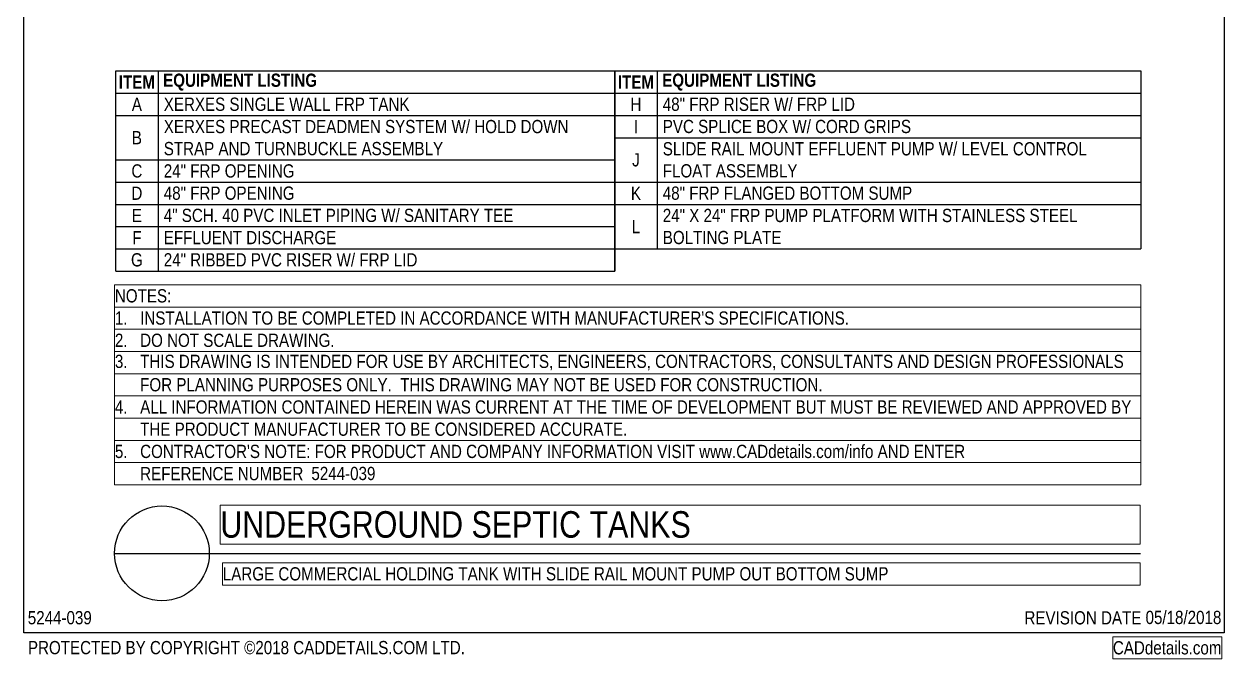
# Model space of a CAD drawing. Extents: x 0 to 216, y -5 to 280.
# Drawn here: x 0 to 216, y -4.7 to 109.6 of the extents above; entities that cross this region are included whole.
import ezdxf

# ---------------------------------------------------------------- set-up
doc = ezdxf.new("R2010")
doc.units = 0
doc.header["$LTSCALE"] = 10
doc.header["$MEASUREMENT"] = 0
doc.layers.get('0').update_dxf_attribs({"linetype": 'CONTINUOUS'})
doc.layers.get('Defpoints').update_dxf_attribs({"linetype": 'CONTINUOUS'})
for name, color, linetype in [('5244-LOGO$0$CADdetails-7-FRAME', 7, 'CONTINUOUS'), ('5244-LOGO$0$CADdetails-7-VERYFINE', 7, 'CONTINUOUS'), ('5244-LOGO$0$CADdetails-FRAME', 7, 'CONTINUOUS'), ('CADdetails-1-FINE', 1, 'CONTINUOUS'), ('CADdetails-2-FINELIGHT', 2, 'CONTINUOUS'), ('CADdetails-7-FRAME', 7, 'CONTINUOUS'), ('CADdetails-7-VERYFINE', 7, 'CONTINUOUS'), ('CADdetails-9-EXTRAFINE', 9, 'CONTINUOUS')]:
    doc.layers.add(name, color=color, linetype=linetype)
doc.styles.add('5244-LOGO$0$CADdetails-DIMENSIONS', font='ARIALN.TTF', dxfattribs={"height": 2.38})
doc.styles.add('5244-LOGO$0$CADdetails-NOTES', font='ARIALN.TTF', dxfattribs={"height": 2.38})
doc.styles.add('CADdetails-DETAILTITLE', font='ARIALN.TTF', dxfattribs={"height": 4.77})
doc.styles.add('CADdetails-NOTES', font='ARIALN.TTF', dxfattribs={"height": 2.38})

# ---------------------------------------------------------------- blocks, each defined once
blk = doc.blocks.new('*T1')
at = {"layer": 'Defpoints', "color": 8, "linetype": 'ByBlock', "lineweight": 0, "transparency": 16777216}
for p, q in [((0, 0), (165.2, 0)), ((0, 0), (0, -4)), ((165.2, 0), (165.2, -4)), ((0, -4), (165.2, -4))]:
    blk.add_line(p, q, dxfattribs=at)
at = {"layer": 'CADdetails-1-FINE', "transparency": 16777216, "insert": (0.06, -2), "char_height": 2.38, "width": 165.0809, "attachment_point": 4, "style": 'CADdetails-NOTES'}
blk.add_mtext('LARGE COMMERCIAL HOLDING TANK WITH SLIDE RAIL MOUNT PUMP OUT BOTTOM SUMP', dxfattribs=at)
blk = doc.blocks.new('*T2')
at = {"layer": 'Defpoints', "color": 8, "linetype": 'ByBlock', "lineweight": 0, "transparency": 16777216}
for p, q in [((0, 0), (165.65, 0)), ((0, 0), (0, -7)), ((165.65, 0), (165.65, -7)), ((0, -7), (165.65, -7))]:
    blk.add_line(p, q, dxfattribs=at)
at = {"layer": 'CADdetails-2-FINELIGHT', "transparency": 16777216, "insert": (0.06, -3.5), "char_height": 4.77, "width": 165.5323, "attachment_point": 4, "style": 'CADdetails-DETAILTITLE'}
blk.add_mtext('UNDERGROUND SEPTIC TANKS', dxfattribs=at)
blk = doc.blocks.new('*T5')
at = {"layer": 'Defpoints', "color": 8, "linetype": 'ByBlock', "lineweight": 0, "transparency": 16777216}
for p, q in [((0, 0), (19.6, 0)), ((0, 0), (0, -4)), ((19.6, 0), (19.6, -4)), ((0, -4), (19.6, -4))]:
    blk.add_line(p, q, dxfattribs=at)
at = {"layer": '5244-LOGO$0$CADdetails-7-FRAME', "transparency": 16777216, "insert": (19.54, -2), "char_height": 2.38, "width": 19.4793, "attachment_point": 6, "style": '5244-LOGO$0$CADdetails-NOTES'}
blk.add_mtext('CADdetails.com', dxfattribs=at)
blk = doc.blocks.new('*T6')
at = {"layer": 'Defpoints', "color": 8, "linetype": 'ByBlock', "lineweight": 0, "transparency": 16777216}
for p, q in [((0, 0), (184.71, 0)), ((0, 0), (0, -36)), ((184.71, 0), (184.71, -36)), ((0, -4), (184.71, -4)), ((0, -8), (184.71, -8)), ((0, -12), (184.71, -12)), ((0, -16), (184.71, -16)), ((0, -20), (184.71, -20)), ((0, -24), (184.71, -24)), ((0, -28), (184.71, -28)), ((0, -32), (184.71, -32)), ((0, -36), (184.71, -36))]:
    blk.add_line(p, q, dxfattribs=at)
at = {"transparency": 16777216, "char_height": 2.38, "width": 184.5948, "attachment_point": 4, "style": '5244-LOGO$0$CADdetails-NOTES'}
for s, insert in [('NOTES:', (0.06, -2)), ("1.   INSTALLATION TO BE COMPLETED IN ACCORDANCE WITH MANUFACTURER'S SPECIFICATIONS.", (0.06, -6)), ('2.   DO NOT SCALE DRAWING.', (0.06, -10)), ('3.   THIS DRAWING IS INTENDED FOR USE BY ARCHITECTS, ENGINEERS, CONTRACTORS, CONSULTANTS AND DESIGN PROFESSIONALS', (0.06, -14)), ('      FOR PLANNING PURPOSES ONLY.  THIS DRAWING MAY NOT BE USED FOR CONSTRUCTION.', (0.06, -18)), ('4.   ALL INFORMATION CONTAINED HEREIN WAS CURRENT AT THE TIME OF DEVELOPMENT BUT MUST BE REVIEWED AND APPROVED BY', (0.06, -22)), ('      THE PRODUCT MANUFACTURER TO BE CONSIDERED ACCURATE.', (0.06, -26)), ("5.   CONTRACTOR'S NOTE: FOR PRODUCT AND COMPANY INFORMATION VISIT www.CADdetails.com/info AND ENTER", (0.06, -30)), ('      REFERENCE NUMBER', (0.06, -34))]:
    blk.add_mtext(s, dxfattribs=dict(at, insert=insert))
blk = doc.blocks.new('5244-LOGO')
at = {"layer": '5244-LOGO$0$CADdetails-FRAME'}
for p, q in [((0, 0), (0, 280)), ((216, 280), (216, 0)), ((216, 0), (0, 0))]:
    blk.add_line(p, q, dxfattribs=at)
for name, p in [('*T6', (16.3, 62.65)), ('*T5', (196, -0.69))]:
    blk.add_blockref(name, p)
at = {"layer": '5244-LOGO$0$CADdetails-7-FRAME', "insert": (201.88, 3.98), "char_height": 2.38, "attachment_point": 1, "style": '5244-LOGO$0$CADdetails-DIMENSIONS'}
blk.add_mtext_dynamic_manual_height_columns('05/18/2018', width=13.6761, gutter_width=23.85, heights=[0], dxfattribs=at)
at = {"layer": '5244-LOGO$0$CADdetails-7-VERYFINE', "char_height": 2.38, "attachment_point": 1, "style": '5244-LOGO$0$CADdetails-NOTES'}
for s, width, insert in [('5244-039', 53.6533, (51.73, 29.89)), ('5244-039', 53.6533, (0.68, 3.93)), ('REVISION DATE', 24.5006, (180.08, 3.91))]:
    blk.add_mtext_dynamic_manual_height_columns(s, width=width, gutter_width=11.9, heights=[0], dxfattribs=dict(at, insert=insert))
at = {"layer": '5244-LOGO$0$CADdetails-7-VERYFINE', "insert": (0.71, -1.45), "char_height": 2.38, "width": 82.1295, "attachment_point": 1, "style": '5244-LOGO$0$CADdetails-NOTES'}
blk.add_mtext('PROTECTED BY COPYRIGHT ©2018 CADDETAILS.COM LTD.', dxfattribs=at)

msp = doc.modelspace()

# ---------------------------------------------------------------- linework, layer by layer
at = {"layer": 'CADdetails-2-FINELIGHT'}
msp.add_line((16.3, 14.32), (200.94, 14.32), dxfattribs=at)
msp.add_circle((24.83, 14.32), 8.53, dxfattribs=at)
at = {"layer": 'CADdetails-7-FRAME'}
msp.add_lwpolyline([(0, 280), (216, 280), (216, 0), (0, 0)], close=True, dxfattribs=at)
at = {"layer": 'CADdetails-9-EXTRAFINE'}
for p, q in [((24.13, 101.13), (24.13, 65.13)), ((113.96, 101.13), (113.96, 69.13)), ((16.52, 97.13), (106.34, 97.13)), ((106.34, 97.13), (201.02, 97.13)), ((16.52, 93.13), (201.02, 93.13)), ((106.34, 89.13), (201.02, 89.13)), ((16.52, 85.13), (106.34, 85.13)), ((16.52, 81.13), (201.02, 81.13)), ((16.52, 77.13), (201.02, 77.13)), ((16.52, 73.13), (106.34, 73.13)), ((16.52, 69.13), (201.02, 69.13)), ((16.52, 65.13), (106.34, 65.13))]:
    msp.add_line(p, q, dxfattribs=at)
for points in [[(16.52, 65.13), (16.52, 101.13), (106.34, 101.13), (106.34, 65.13)], [(106.34, 65.13), (106.34, 101.13), (201.02, 101.13), (201.02, 69.13)]]:
    msp.add_lwpolyline(points, dxfattribs=at)

# ---------------------------------------------------------------- block references
for name, p in [('5244-LOGO', (0, 0)), ('*T2', (35.28, 22.99)), ('*T1', (35.73, 12.62))]:
    msp.add_blockref(name, p)

# ---------------------------------------------------------------- texts
at = {"layer": 'CADdetails-7-VERYFINE', "char_height": 2.38, "style": 'CADdetails-NOTES'}
for s, insert, width, attachment_point in [('{\\fArial Narrow|b1|i0|c0|p34;ITEM}', (20.32, 99.13), 7.618, 5), ('{\\fArial Narrow|b1|i0|c0|p34;EQUIPMENT LISTING}', (38.9, 99.13), 29.5401, 5), ('{\\fArial Narrow|b1|i0|c0|p34;ITEM}', (110.15, 99.13), 7.618, 5), ('{\\fArial Narrow|b1|i0|c0|p34;EQUIPMENT LISTING}', (128.73, 99.13), 29.5401, 5), ('A', (20.32, 95.13), 7.618, 5), ('XERXES SINGLE WALL FRP TANK', (25.16, 95.13), 63.293, 4), ('H', (110.15, 95.13), 7.618, 5), ('48" FRP RISER W/ FRP LID', (114.98, 95.13), 82.2947, 4), ('XERXES PRECAST DEADMEN SYSTEM W/ HOLD DOWN STRAP AND TURNBUCKLE ASSEMBLY', (25.16, 89.13), 81.1835, 4), ('I', (110.15, 91.13), 7.618, 5), ('PVC SPLICE BOX W/ CORD GRIPS', (114.98, 91.13), 83.1485, 4), ('B', (20.32, 89.13), 7.618, 5), ('SLIDE RAIL MOUNT EFFLUENT PUMP W/ LEVEL CONTROL FLOAT ASSEMBLY', (114.98, 85.13), 84.0711, 4), ('C', (20.32, 83.13), 7.618, 5), ('24" FRP OPENING', (25.16, 83.13), 97.4838, 4), ('J', (110.15, 85.13), 7.618, 5), ('D', (20.32, 79.13), 7.618, 5), ('48" FRP OPENING', (25.16, 79.13), 97.4838, 4), ('K', (110.15, 79.13), 7.618, 5), ('48" FRP FLANGED BOTTOM SUMP', (114.98, 79.13), 80.8603, 4), ('E', (20.32, 75.13), 7.618, 5), ('4" SCH. 40 PVC INLET PIPING W/ SANITARY TEE', (25.16, 75.13), 80.8603, 4), ('24" X 24" FRP PUMP PLATFORM WITH STAINLESS STEEL BOLTING PLATE', (114.98, 73.13), 80.8603, 4), ('L', (110.15, 73.13), 7.618, 5), ('F', (20.32, 71.13), 7.618, 5), ('EFFLUENT DISCHARGE', (25.16, 71.13), 77.9572, 4), ('G', (20.32, 67.13), 7.618, 5), ('24" RIBBED PVC RISER W/ FRP LID', (25.16, 67.13), 63.293, 4)]:
    msp.add_mtext(s, dxfattribs=dict(at, insert=insert, width=width, attachment_point=attachment_point))

doc.saveas('drawing.dxf')
